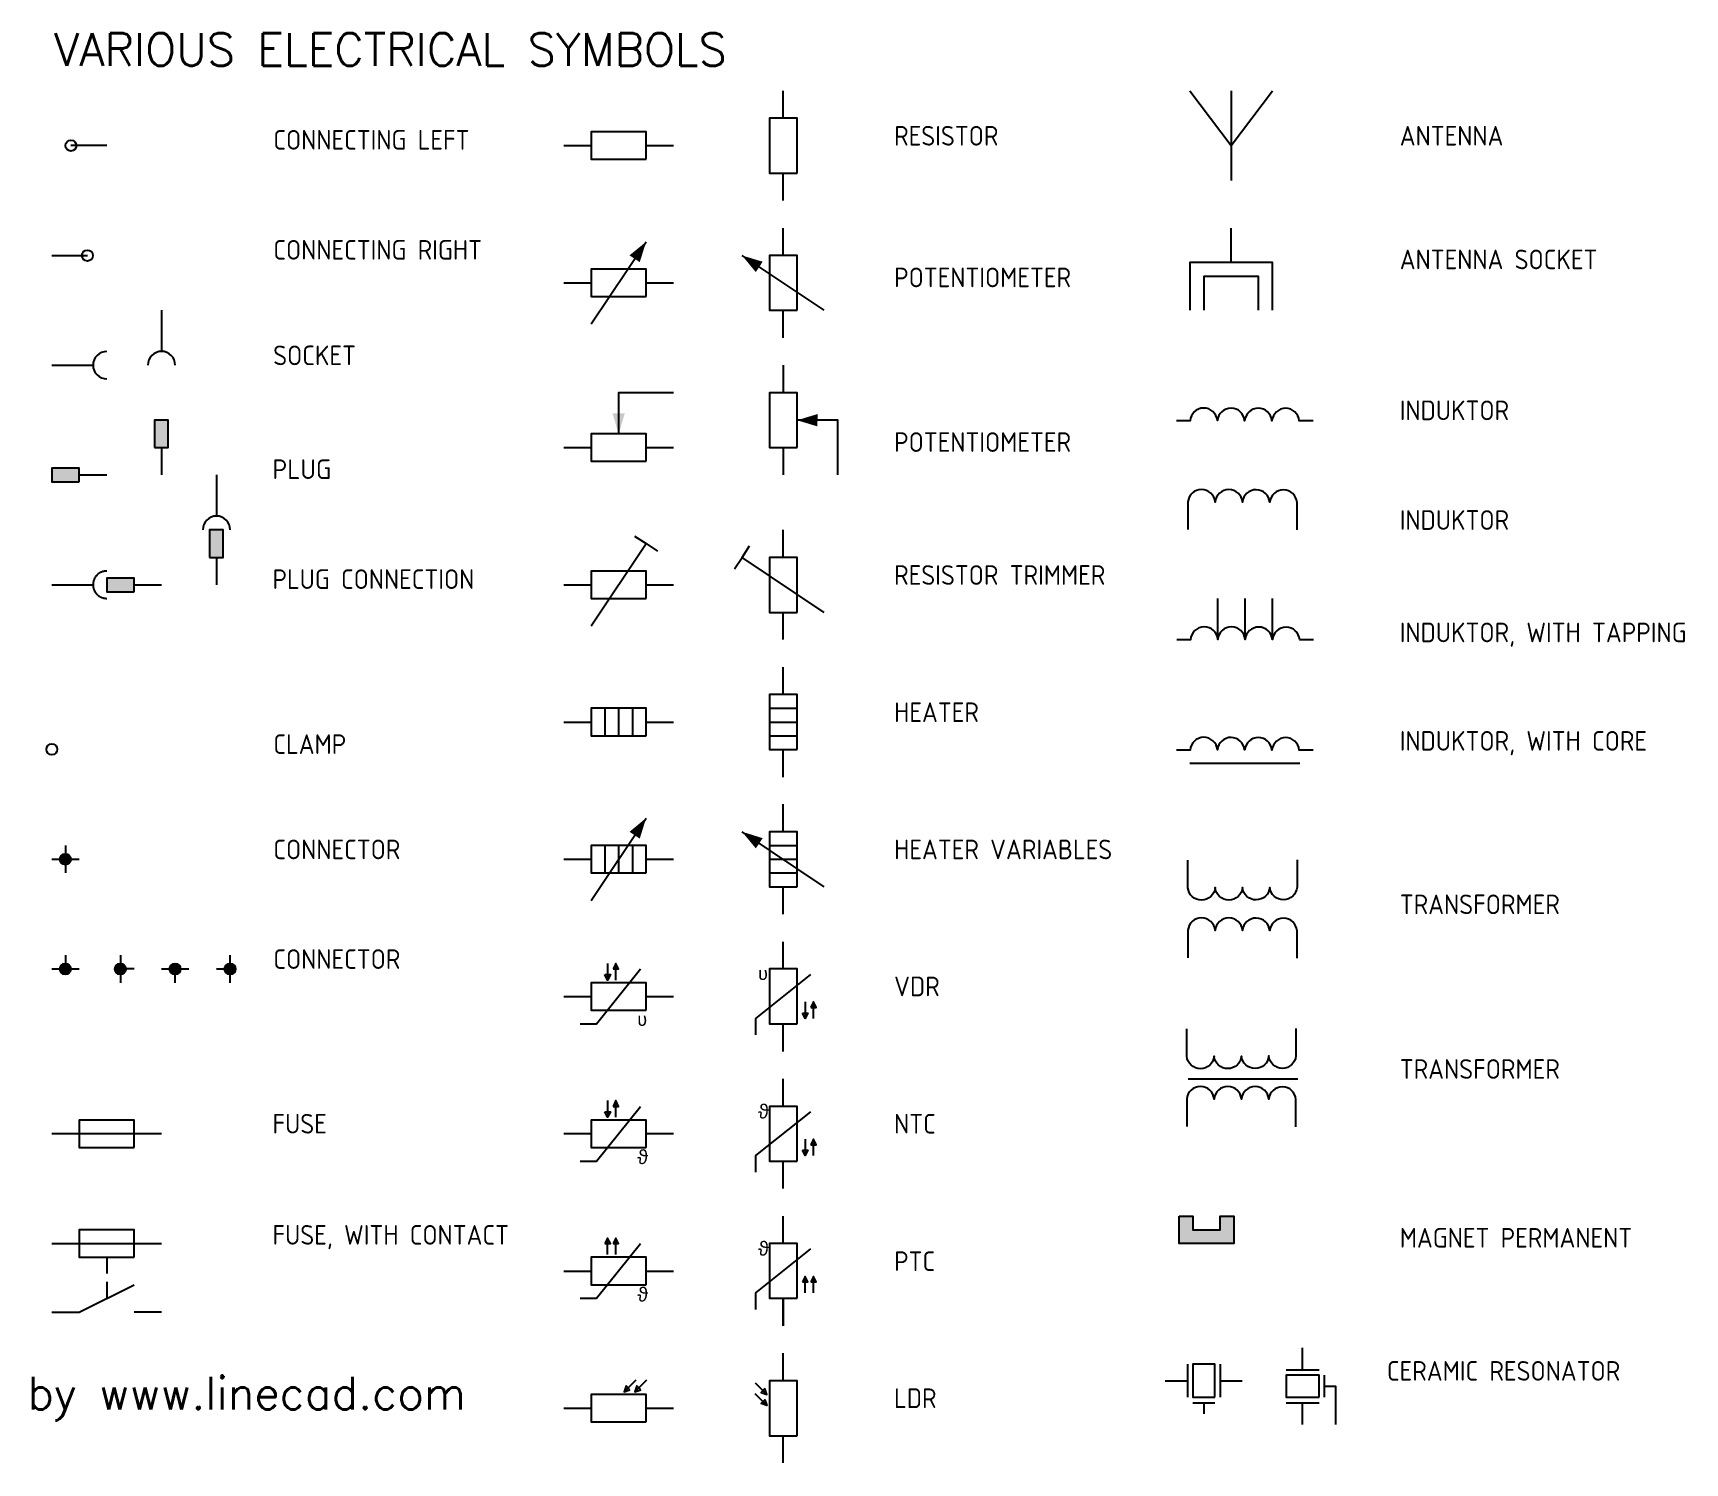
# Model space of a CAD drawing. Header units: millimetres. Extents: x 903 to 1155, y 306 to 524.
import ezdxf

# ---------------------------------------------------------------- set-up
doc = ezdxf.new("R2010")
doc.units = ezdxf.units.MM
for name, color, linetype in [('SYM', 3, 'Continuous'), ('TXT', 2, 'Continuous'), ('www.linecad.com', 7, 'Continuous')]:
    doc.layers.add(name, color=color, linetype=linetype)
doc.styles.add('ROMANS', font='isocp.shx')
doc.styles.get("Standard").update_dxf_attribs({"font": 'romans.shx'})

msp = doc.modelspace()

# ---------------------------------------------------------------- hatches: boundary and pattern name
at = {"layer": 'SYM', "transparency": 33554559}
for points in [[(995.62, 489.28), (994.06, 490.33), (996.6, 492.4), (996.6, 492.4)], [(1014.42, 489.35), (1013.37, 487.76), (1011.27, 490.3), (1011.27, 490.3)], [(991.45, 466.17), (993.34, 466.17), (992.39, 463.01), (992.39, 463.01)], [(1022.83, 466.06), (1022.79, 464.17), (1019.68, 465.11), (1019.68, 465.11)], [(995.62, 401.13), (994.06, 402.18), (996.6, 404.28), (996.6, 404.28)], [(1014.42, 401.2), (1013.37, 399.64), (1011.27, 402.18), (1011.27, 402.18)]]:
    msp.add_hatch(color=256, dxfattribs=at).paths.add_polyline_path(points)
at = {"layer": 'SYM'}
h = msp.add_hatch(color=256, dxfattribs=at)
h.dxf.hatch_style = 1
h.paths.add_polyline_path([(921.42, 460.95), (923.52, 460.95), (923.52, 465.11), (921.42, 465.11)])
at = {"layer": 'SYM', "lineweight": 25}
h = msp.add_hatch(color=256, dxfattribs=at)
h.dxf.hatch_style = 1
h.paths.add_polyline_path([(909.9, 455.69), (909.9, 457.8), (905.69, 457.8), (905.69, 455.69)])
at = {"layer": 'SYM'}
h = msp.add_hatch(color=256, dxfattribs=at)
h.dxf.hatch_style = 1
h.paths.add_polyline_path([(929.82, 444.14), (931.92, 444.14), (931.92, 448.34), (929.82, 448.34)])
h = msp.add_hatch(color=256, dxfattribs=at)
h.dxf.hatch_style = 1
h.paths.add_polyline_path([(918.3, 438.88), (918.3, 440.98), (914.1, 440.98), (914.1, 438.88)])
h = msp.add_hatch(color=256, dxfattribs=at)
h.dxf.hatch_style = 1
edge = h.paths.add_edge_path()
edge.add_arc((907.79, 397.98), 0.839, 0, 360)
h = msp.add_hatch(color=256, dxfattribs=at)
h.dxf.hatch_style = 1
edge = h.paths.add_edge_path()
edge.add_arc((907.79, 381.2), 0.839, 0, 360)
h = msp.add_hatch(color=256, dxfattribs=at)
h.dxf.hatch_style = 1
edge = h.paths.add_edge_path()
edge.add_arc((916.2, 381.2), 0.839, 0, 360)
h = msp.add_hatch(color=256, dxfattribs=at)
h.dxf.hatch_style = 1
edge = h.paths.add_edge_path()
edge.add_arc((924.57, 381.2), 0.839, 0, 360)
h = msp.add_hatch(color=256, dxfattribs=at)
h.dxf.hatch_style = 1
edge = h.paths.add_edge_path()
edge.add_arc((932.98, 381.2), 0.839, 0, 360)
at = {"layer": 'SYM', "lineweight": 25}
h = msp.add_hatch(color=256, dxfattribs=at)
h.dxf.hatch_style = 1
h.paths.add_polyline_path([(1086.5, 339.21), (1086.5, 343.41), (1084.4, 343.41), (1084.4, 341.31), (1080.2, 341.31), (1080.2, 343.41), (1078.1, 343.41), (1078.1, 339.21)])

# ---------------------------------------------------------------- linework, layer by layer
for p, q in [((1017.58, 511.31), (1017.58, 515.48)), ((1086.07, 515.48), (1086.07, 501.78)), ((914.1, 507.11), (908.63, 507.11)), ((983.99, 507.11), (988.19, 507.11)), ((996.6, 507.11), (1000.76, 507.11)), ((1017.58, 498.7), (1017.58, 502.9)), ((1017.58, 490.3), (1017.58, 494.5)), ((1086.07, 489.21), (1086.07, 494.5)), ((905.69, 490.3), (911.16, 490.3)), ((988.19, 479.83), (996.6, 492.4)), ((1023.84, 481.93), (1011.27, 490.3)), ((983.99, 486.13), (988.19, 486.13)), ((996.6, 486.13), (1000.76, 486.13)), ((922.47, 481.93), (922.47, 475.62)), ((1017.58, 477.72), (1017.58, 481.93)), ((905.69, 473.52), (912, 473.52)), ((1017.58, 473.52), (1017.58, 469.32)), ((922.47, 460.95), (922.47, 456.75)), ((983.99, 460.95), (988.19, 460.95)), ((996.6, 460.95), (1000.76, 460.95)), ((1017.58, 460.95), (1017.58, 456.75)), ((909.9, 456.75), (914.1, 456.75)), ((930.87, 456.75), (930.87, 450.44)), ((1017.58, 444.14), (1017.58, 448.34)), ((988.19, 433.67), (996.6, 446.24)), ((930.87, 444.14), (930.87, 439.93)), ((1023.84, 435.73), (1011.27, 444.14)), ((905.69, 439.93), (912, 439.93)), ((918.3, 439.93), (922.47, 439.93)), ((983.99, 439.93), (988.19, 439.93)), ((996.6, 439.93), (1000.76, 439.93)), ((1084.03, 431.6), (1084.03, 437.86)), ((1088.2, 431.58), (1088.2, 437.85)), ((1092.37, 435.73), (1092.37, 437.83)), ((1017.58, 431.56), (1017.58, 435.73)), ((1092.37, 431.56), (1092.37, 435.73)), ((1017.58, 423.16), (1017.58, 427.36)), ((990.29, 421.06), (990.29, 416.85)), ((992.39, 421.06), (992.39, 416.85)), ((994.5, 421.06), (994.5, 416.85)), ((1015.47, 421.06), (1019.68, 421.06)), ((983.99, 418.96), (988.19, 418.96)), ((996.6, 418.96), (1000.76, 418.96)), ((1015.47, 418.96), (1019.68, 418.96)), ((1015.47, 416.85), (1019.68, 416.85)), ((1017.58, 410.55), (1017.58, 414.75)), ((1079.77, 412.65), (1096.58, 412.65)), ((988.19, 391.67), (996.6, 404.28)), ((1017.58, 402.18), (1017.58, 406.38)), ((1023.84, 393.77), (1011.27, 402.18)), ((907.79, 400.08), (907.79, 395.88)), ((990.29, 400.08), (990.29, 395.88)), ((992.39, 400.08), (992.39, 395.88)), ((994.5, 400.08), (994.5, 395.88)), ((1015.47, 400.08), (1019.68, 400.08)), ((905.69, 397.98), (909.9, 397.98)), ((983.99, 397.98), (988.19, 397.98)), ((996.6, 397.98), (1000.76, 397.98)), ((1015.47, 397.98), (1019.68, 397.98)), ((1015.47, 395.88), (1019.68, 395.88)), ((1017.58, 389.57), (1017.58, 393.77)), ((1017.58, 381.2), (1017.58, 385.37)), ((907.79, 383.3), (907.79, 381.2)), ((916.2, 383.3), (916.2, 379.1)), ((932.98, 379.1), (932.98, 383.3)), ((990.69, 382.04), (990.69, 379.5)), ((991.96, 379.5), (991.96, 382.04)), ((905.69, 381.2), (909.9, 381.2)), ((918.3, 381.2), (916.2, 381.2)), ((922.47, 381.2), (926.67, 381.2)), ((924.57, 379.1), (924.57, 381.2)), ((930.87, 381.2), (932.98, 381.2)), ((983.99, 377), (988.19, 377)), ((996.6, 377), (1000.76, 377)), ((1022.18, 373.63), (1022.18, 376.17)), ((1017.58, 368.59), (1017.58, 372.8)), ((1017.58, 360.19), (1017.58, 364.39)), ((1079.5, 364.39), (1096.27, 364.39)), ((990.69, 361.06), (990.69, 358.52)), ((991.96, 358.52), (991.96, 361.06)), ((905.69, 356.02), (922.47, 356.02)), ((983.99, 356.02), (988.19, 356.02)), ((996.6, 356.02), (1000.76, 356.02)), ((1022.18, 352.65), (1022.18, 355.15)), ((1017.58, 347.61), (1017.58, 351.82)), ((1017.58, 339.21), (1017.58, 343.41)), ((905.69, 339.21), (922.47, 339.21)), ((991.96, 337.54), (991.96, 340.04)), ((914.1, 337.11), (914.1, 334.61)), ((983.99, 335.01), (988.19, 335.01)), ((996.6, 335.01), (1000.76, 335.01)), ((1022.18, 331.67), (1022.18, 334.17)), ((914.1, 333.34), (914.1, 330.84)), ((922.47, 328.74), (918.3, 328.74)), ((1017.58, 318.23), (1017.58, 322.43)), ((1096.98, 319.9), (1096.98, 323.27)), ((995, 318.34), (993.23, 316.56)), ((1079.37, 320.77), (1079.37, 315.73)), ((1084.4, 320.77), (1084.4, 315.73)), ((1094.48, 319.9), (1099.51, 319.9)), ((1100.35, 315.73), (1100.35, 319.06)), ((1013.26, 317.9), (1015.04, 316.13)), ((1076, 318.23), (1079.37, 318.23)), ((1084.4, 318.23), (1087.74, 318.23)), ((983.99, 314.03), (988.19, 314.03)), ((996.6, 314.03), (1000.76, 314.03)), ((1080.2, 314.86), (1083.57, 314.86)), ((1081.87, 314.86), (1081.87, 313.19)), ((1094.48, 314.86), (1099.51, 314.86)), ((1096.98, 311.53), (1096.98, 314.86)), ((1017.58, 305.66), (1017.58, 309.83))]:
    msp.add_line(p, q, dxfattribs=at)
at = {"layer": 'SYM'}
for p, q in [((1020.91, 376.17), (1020.91, 373.63)), ((1020.91, 355.15), (1020.91, 352.65)), ((990.69, 337.54), (990.69, 340.04)), ((1020.91, 331.67), (1020.91, 334.17)), ((996.67, 318.34), (994.89, 316.56))]:
    msp.add_line(p, q, dxfattribs=at)
at = {"layer": 'SYM', "lineweight": 25}
for points in [[(1079.77, 515.48), (1086.07, 507.11), (1092.37, 515.48)], [(1092.37, 481.93), (1092.37, 489.21), (1079.77, 489.21), (1079.77, 481.93)], [(1090.27, 481.93), (1090.27, 487.11), (1081.87, 487.11), (1081.87, 481.93)], [(1000.76, 469.32), (992.39, 469.32), (992.39, 463.01)], [(1025.94, 456.75), (1025.94, 465.11), (1019.68, 465.11)], [(994.82, 447.4), (996.6, 446.24), (998.34, 445.08)], [(1010.11, 442.4), (1011.27, 444.14), (1012.43, 445.88)], [(986.52, 372.8), (989.02, 372.8), (995.73, 381.2)], [(1013.37, 371.13), (1013.37, 373.63), (1021.78, 380.33)], [(986.52, 351.82), (989.02, 351.82), (995.73, 360.19)], [(1013.37, 350.11), (1013.37, 352.65), (1021.78, 359.35)], [(986.52, 330.84), (989.02, 330.84), (995.73, 339.21)], [(1013.37, 329.14), (1013.37, 331.67), (1021.78, 338.38)], [(905.69, 328.74), (909.9, 328.74), (918.3, 332.9)], [(1015.04, 314.46), (1014.17, 314.75), (1014.75, 315.33), (1015.04, 314.46), (1013.26, 316.24)], [(1100.35, 317.4), (1102.01, 317.4), (1102.01, 311.53)]]:
    msp.add_lwpolyline(points, dxfattribs=at)
for points in [[(1019.68, 502.9), (1019.68, 511.31), (1015.47, 511.31), (1015.47, 502.9)], [(996.6, 505.01), (996.6, 509.21), (988.19, 509.21), (988.19, 505.01)], [(1019.68, 481.93), (1019.68, 490.3), (1015.47, 490.3), (1015.47, 481.93)], [(996.6, 484.03), (996.6, 488.19), (988.19, 488.19), (988.19, 484.03)], [(1019.68, 460.95), (1019.68, 469.32), (1015.47, 469.32), (1015.47, 460.95)], [(921.42, 460.95), (923.52, 460.95), (923.52, 465.11), (921.42, 465.11)], [(996.6, 458.85), (996.6, 463.01), (988.19, 463.01), (988.19, 458.85)], [(909.9, 455.69), (909.9, 457.8), (905.69, 457.8), (905.69, 455.69)], [(929.82, 444.14), (931.92, 444.14), (931.92, 448.34), (929.82, 448.34)], [(1019.68, 435.73), (1019.68, 444.14), (1015.47, 444.14), (1015.47, 435.73)], [(918.3, 438.88), (918.3, 440.98), (914.1, 440.98), (914.1, 438.88)], [(996.6, 437.83), (996.6, 442.04), (988.19, 442.04), (988.19, 437.83)], [(1019.68, 414.75), (1019.68, 423.16), (1015.47, 423.16), (1015.47, 414.75)], [(996.6, 416.85), (996.6, 421.06), (988.19, 421.06), (988.19, 416.85)], [(1019.68, 393.77), (1019.68, 402.18), (1015.47, 402.18), (1015.47, 393.77)], [(996.6, 395.88), (996.6, 400.08), (988.19, 400.08), (988.19, 395.88)], [(991.56, 381.2), (992.39, 381.2), (991.96, 382.04)], [(996.6, 374.9), (996.6, 379.1), (988.19, 379.1), (988.19, 374.9)], [(990.29, 380.33), (991.13, 380.33), (990.69, 379.5)], [(1019.68, 372.8), (1019.68, 381.2), (1015.47, 381.2), (1015.47, 372.8)], [(1021.78, 375.3), (1022.61, 375.3), (1022.18, 376.17)], [(990.29, 359.35), (991.13, 359.35), (990.69, 358.52)], [(991.56, 360.19), (992.39, 360.19), (991.96, 361.06)], [(1019.68, 351.82), (1019.68, 360.19), (1015.47, 360.19), (1015.47, 351.82)], [(918.3, 353.92), (918.3, 358.09), (909.9, 358.09), (909.9, 353.92)], [(996.6, 353.92), (996.6, 358.09), (988.19, 358.09), (988.19, 353.92)], [(1021.78, 354.32), (1022.61, 354.32), (1022.18, 355.15)], [(918.3, 337.11), (918.3, 341.31), (909.9, 341.31), (909.9, 337.11)], [(1078.1, 343.41), (1080.2, 343.41), (1080.2, 341.31), (1084.4, 341.31), (1084.4, 343.41), (1086.5, 343.41), (1086.5, 339.21), (1078.1, 339.21)], [(991.56, 339.21), (992.39, 339.21), (991.96, 340.04)], [(1019.68, 330.84), (1019.68, 339.21), (1015.47, 339.21), (1015.47, 330.84)], [(996.6, 332.9), (996.6, 337.11), (988.19, 337.11), (988.19, 332.9)], [(1021.78, 333.34), (1022.61, 333.34), (1022.18, 334.17)], [(1017.58, 326.64), (1017.58, 330.84)], [(1083.57, 315.73), (1083.57, 320.77), (1080.2, 320.77), (1080.2, 315.73)], [(1099.51, 315.73), (1099.51, 319.06), (1094.48, 319.06), (1094.48, 315.73)], [(996.6, 311.93), (996.6, 316.13), (988.19, 316.13), (988.19, 311.93)], [(994.1, 316.85), (993.52, 317.43), (993.23, 316.56)], [(1014.75, 317.04), (1014.17, 316.42), (1015.04, 316.13)], [(1019.68, 309.83), (1019.68, 318.23), (1015.47, 318.23), (1015.47, 309.83)]]:
    msp.add_lwpolyline(points, close=True, dxfattribs=at)
for points in [[(914.1, 475.62, 0.418226), (912.01, 473.54, 0.414214), (914.11, 471.44)], [(924.57, 473.52, 0.423605), (922.5, 475.64, 0.414214), (920.4, 473.54)], [(1098.62, 465.01), (1096.48, 465.01, 0.91688), (1092.31, 465.03, 0.91688), (1088.13, 465.04, 0.91688), (1083.96, 465.06, 0.932421), (1079.79, 465.01), (1077.69, 465.01)], [(1096.14, 448.34), (1096.14, 452.54, 0.91688), (1091.97, 452.56, 0.91688), (1087.8, 452.58, 0.91688), (1083.62, 452.59, 0.91688), (1079.45, 452.61), (1079.45, 448.4)], [(932.98, 448.34, 0.420251), (930.89, 450.46, 0.414214), (928.8, 448.36)], [(1098.68, 431.55), (1096.55, 431.55, 0.91688), (1092.37, 431.56, 0.91688), (1088.2, 431.58, 0.91688), (1084.03, 431.6, 0.932421), (1079.86, 431.55), (1077.75, 431.55)], [(1098.62, 414.66), (1096.48, 414.66, 0.91688), (1092.31, 414.67, 0.91688), (1088.13, 414.69, 0.91688), (1083.96, 414.7, 0.932421), (1079.79, 414.66), (1077.69, 414.66)], [(1096.14, 397.9), (1096.14, 393.7, -0.91688), (1091.97, 393.68, -0.91688), (1087.8, 393.66, -0.91688), (1083.62, 393.65, -0.91688), (1079.45, 393.63), (1079.45, 397.83)], [(1096.14, 382.84), (1096.14, 387.04, 0.91688), (1091.97, 387.06, 0.91688), (1087.8, 387.08, 0.91688), (1083.62, 387.09, 0.91688), (1079.45, 387.11), (1079.45, 382.91)], [(1095.98, 372.12), (1095.98, 367.91, -0.91688), (1091.81, 367.9, -0.91688), (1087.64, 367.88, -0.91688), (1083.46, 367.87, -0.91688), (1079.29, 367.85), (1079.29, 372.05)], [(1095.98, 357.06), (1095.98, 361.26, 0.91688), (1091.81, 361.28, 0.91688), (1087.64, 361.3, 0.91688), (1083.46, 361.31, 0.91688), (1079.29, 361.33), (1079.29, 357.13)]]:
    msp.add_lwpolyline(points, format="xyb", dxfattribs=at)
at = {"layer": 'SYM'}
for points in [[(1020.51, 374.46), (1021.34, 374.46), (1020.91, 373.63)], [(1020.51, 353.48), (1021.34, 353.48), (1020.91, 352.65)], [(990.29, 339.21), (991.13, 339.21), (990.69, 340.04)], [(1020.51, 333.34), (1021.34, 333.34), (1020.91, 334.17)], [(995.8, 316.85), (995.18, 317.43), (994.89, 316.56)]]:
    msp.add_lwpolyline(points, close=True, dxfattribs=at)
for centre in [(908.63, 507.11), (911.16, 490.3), (905.71, 414.78), (907.79, 397.98), (907.79, 381.2), (916.2, 381.2), (924.57, 381.2), (932.98, 381.2)]:
    msp.add_circle(centre, 0.839, dxfattribs=at)
at = {"layer": 'SYM', "lineweight": 25}
msp.add_rational_spline([(914.1, 442.04), (912.95, 442.06), (912.01, 441.12), (912.01, 439.96), (912.01, 439.4), (912.22, 438.88), (912.62, 438.48), (913.02, 438.08), (913.54, 437.87), (914.11, 437.87)], [1, 1, 1, 1, 0.949253021611, 0.949253021611, 1, 0.949253021611, 0.949253021611, 1], degree=3, knots=[0, 0, 0, 0, 1, 1, 1, 1.785398, 1.785398, 1.785398, 2.570796, 2.570796, 2.570796, 2.570796], dxfattribs=at)

# ---------------------------------------------------------------- texts
at = {"layer": 'SYM', "char_height": 2, "width": 0.8914, "attachment_point": 1, "style": 'ROMANS'}
for s, insert in [('ʋ', (1013.72, 381.52)), ('{\\fArial|b0|i0|c0|p34;ʋ}', (995.25, 374.51)), ('{\\fArial|b0|i0|c0|p34;\\H1.08333x;ϑ}', (1013.72, 360.51)), ('{\\fArial|b0|i0|c0|p34;\\H1.08333x;ϑ}', (995.25, 353.53)), ('{\\fArial|b0|i0|c0|p34;\\H1.08333x;ϑ}', (1013.72, 339.53)), ('{\\fArial|b0|i0|c0|p34;\\H1.08333x;ϑ}', (995.25, 332.52))]:
    msp.add_mtext(s, dxfattribs=dict(at, insert=insert))
at = {"layer": 'TXT', "style": 'ROMANS'}
for s, p in [('CONNECTING LEFT', (939.59, 506.49)), ('RESISTOR', (1034.52, 507.11)), ('ANTENNA', (1111.85, 507.11)), ('CONNECTING RIGHT', (939.59, 489.67)), ('ANTENNA SOCKET', (1111.85, 488.2)), ('POTENTIOMETER', (1034.52, 485.45)), ('SOCKET', (939.56, 473.53)), ('INDUKTOR', (1111.85, 465.12)), ('POTENTIOMETER', (1034.52, 460.27)), ('INDUKTOR', (1111.85, 448.35)), ('PLUG CONNECTION', (939.45, 439.31)), ('RESISTOR TRIMMER', (1034.52, 439.94)), ('INDUKTOR, WITH TAPPING', (1111.85, 431.16)), ('HEATER', (1034.52, 418.96)), ('CLAMP', (939.59, 414.08)), ('INDUKTOR, WITH CORE', (1111.85, 414.58)), ('CONNECTOR', (939.59, 397.98)), ('HEATER VARIABLES', (1034.52, 397.98)), ('TRANSFORMER', (1111.85, 389.58)), ('CONNECTOR', (939.59, 381.21)), ('VDR', (1034.52, 377.03)), ('TRANSFORMER', (1111.85, 364.4)), ('FUSE', (939.45, 356.03)), ('NTC', (1034.52, 356.03)), ('FUSE, WITH CONTACT', (939.45, 339.04)), ('MAGNET PERMANENT', (1111.85, 338.59)), ('PTC', (1034.52, 335.01)), ('CERAMIC RESONATOR', (1109.89, 318.24)), ('LDR', (1034.52, 314.06))]:
    msp.add_text(s, height=3, dxfattribs=at).set_placement(p)
at = {"layer": 'TXT', "style": 'ROMANS', "width": 1.029788}
msp.add_text('PLUG', height=3, dxfattribs=at).set_placement((939.43, 456.12))
at = {"layer": 'www.linecad.com'}
for s, p in [('VARIOUS ELECTRICAL SYMBOLS', (906.07, 519.32)), ('by www.linecad.com', (901.98, 313.84))]:
    msp.add_text(s, height=5, dxfattribs=at).set_placement(p)

doc.saveas('drawing.dxf')
